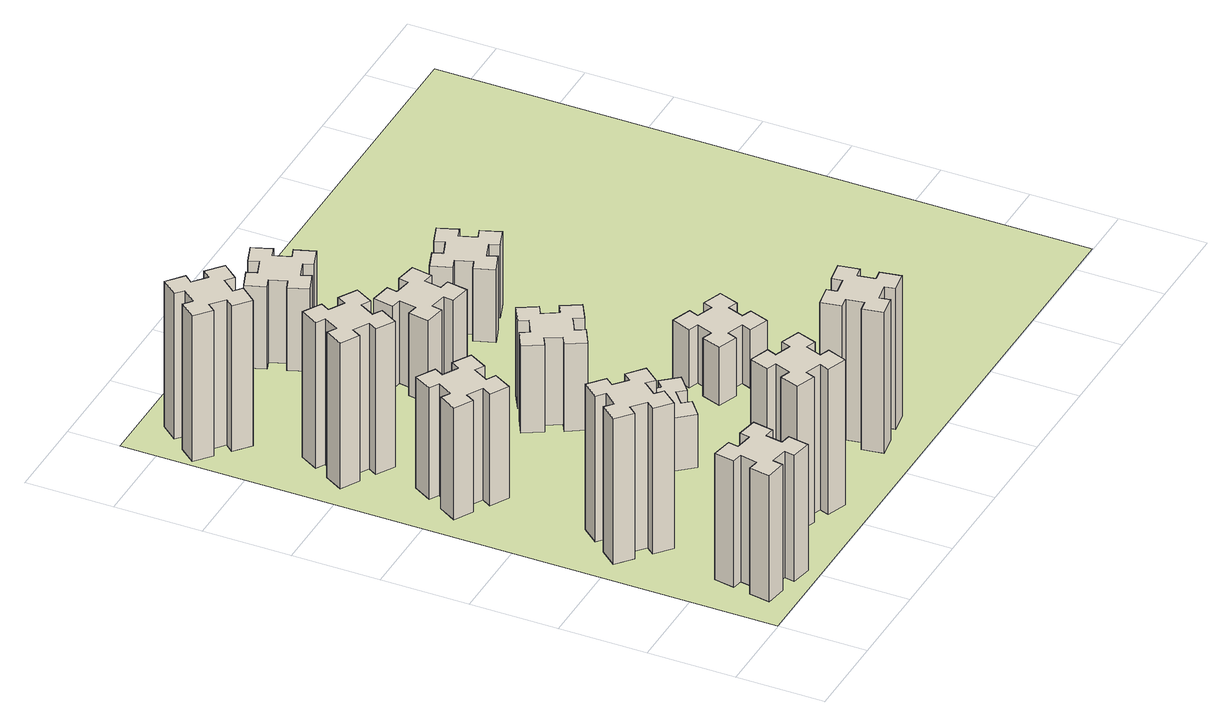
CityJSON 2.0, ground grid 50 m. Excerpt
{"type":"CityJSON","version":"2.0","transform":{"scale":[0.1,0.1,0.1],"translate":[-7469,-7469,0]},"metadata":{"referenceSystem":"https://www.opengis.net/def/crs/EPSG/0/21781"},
"CityObjects":{
"building1":{"type":"Building","attributes":{"class":"1000","function":"1000","usage":"1000","yearOfConstruction":2016,"roofType":"1000","measuredHeight":78,"storeysAboveGround":30,"storeysBelowGround":0},"geometry":[{"type":"Solid","lod":"1","boundaries":[[[[0,1,2,3,4,5,6,7,8,9,10,11,12,13,14,15,16,17,18,19]],[[17,16,20,21]],[[16,15,22,20]],[[15,14,23,22]],[[14,13,24,23]],[[13,12,25,24]],[[12,11,26,25]],[[11,10,27,26]],[[10,9,28,27]],[[9,8,29,28]],[[8,7,30,29]],[[7,6,31,30]],[[6,5,32,31]],[[5,4,33,32]],[[4,3,34,33]],[[3,2,35,34]],[[2,1,36,35]],[[1,0,37,36]],[[0,19,38,37]],[[19,18,39,38]],[[18,17,21,39]],[[24,25,26,27,28,29,30,31,32,33,34,35,36,37,38,39,21,20,22,23]]]]}]},
"building2":{"type":"Building","attributes":{"class":"1000","function":"1000","usage":"1000","yearOfConstruction":2016,"roofType":"1000","measuredHeight":90,"storeysAboveGround":30,"storeysBelowGround":0},"geometry":[{"type":"Solid","lod":"1","boundaries":[[[[40,41,42,43,44,45,46,47,48,49,50,51,52,53,54,55,56,57,58,59]],[[57,56,60,61]],[[56,55,62,60]],[[55,54,63,62]],[[54,53,64,63]],[[53,52,65,64]],[[52,51,66,65]],[[51,50,67,66]],[[50,49,68,67]],[[49,48,69,68]],[[48,47,70,69]],[[47,46,71,70]],[[46,45,72,71]],[[45,44,73,72]],[[44,43,74,73]],[[43,42,75,74]],[[42,41,76,75]],[[41,40,77,76]],[[40,59,78,77]],[[59,58,79,78]],[[58,57,61,79]],[[64,65,66,67,68,69,70,71,72,73,74,75,76,77,78,79,61,60,62,63]]]]}]},
"building3":{"type":"Building","attributes":{"class":"1000","function":"1000","usage":"1000","yearOfConstruction":2016,"roofType":"1000","measuredHeight":69,"storeysAboveGround":30,"storeysBelowGround":0},"geometry":[{"type":"Solid","lod":"1","boundaries":[[[[80,81,82,83,84,85,86,87,88,89,90,91,92,93,94,95,96,97,98,99]],[[97,96,100,101]],[[96,95,102,100]],[[95,94,103,102]],[[94,93,104,103]],[[93,92,105,104]],[[92,91,106,105]],[[91,90,107,106]],[[90,89,108,107]],[[89,88,109,108]],[[88,87,110,109]],[[87,86,111,110]],[[86,85,112,111]],[[85,84,113,112]],[[84,83,114,113]],[[83,82,115,114]],[[82,81,116,115]],[[81,80,117,116]],[[80,99,118,117]],[[99,98,119,118]],[[98,97,101,119]],[[104,105,106,107,108,109,110,111,112,113,114,115,116,117,118,119,101,100,102,103]]]]}]},
"building4":{"type":"Building","attributes":{"class":"1000","function":"1000","usage":"1000","yearOfConstruction":2016,"roofType":"1000","measuredHeight":90,"storeysAboveGround":30,"storeysBelowGround":0},"geometry":[{"type":"Solid","lod":"1","boundaries":[[[[120,121,122,123,124,125,126,127,128,129,130,131,132,133,134,135,136,137,138,139]],[[137,136,140,141]],[[136,135,142,140]],[[135,134,143,142]],[[134,133,144,143]],[[133,132,145,144]],[[132,131,146,145]],[[131,130,147,146]],[[130,129,148,147]],[[129,128,149,148]],[[128,127,150,149]],[[127,126,151,150]],[[126,125,152,151]],[[125,124,153,152]],[[124,123,154,153]],[[123,122,155,154]],[[122,121,156,155]],[[121,120,157,156]],[[120,139,158,157]],[[139,138,159,158]],[[138,137,141,159]],[[144,145,146,147,148,149,150,151,152,153,154,155,156,157,158,159,141,140,142,143]]]]}]},
"building5":{"type":"Building","attributes":{"class":"1000","function":"1000","usage":"1000","yearOfConstruction":2016,"roofType":"1000","measuredHeight":90,"storeysAboveGround":30,"storeysBelowGround":0},"geometry":[{"type":"Solid","lod":"1","boundaries":[[[[160,161,162,163,164,165,166,167,168,169,170,171,172,173,174,175,176,177,178,179]],[[177,176,180,181]],[[176,175,182,180]],[[175,174,183,182]],[[174,173,184,183]],[[173,172,185,184]],[[172,171,186,185]],[[171,170,187,186]],[[170,169,188,187]],[[169,168,189,188]],[[168,167,190,189]],[[167,166,191,190]],[[166,165,192,191]],[[165,164,193,192]],[[164,163,194,193]],[[163,162,195,194]],[[162,161,196,195]],[[161,160,197,196]],[[160,179,198,197]],[[179,178,199,198]],[[178,177,181,199]],[[184,185,186,187,188,189,190,191,192,193,194,195,196,197,198,199,181,180,182,183]]]]}]},
"building6":{"type":"Building","attributes":{"class":"1000","function":"1000","usage":"1000","yearOfConstruction":2016,"roofType":"1000","measuredHeight":90,"storeysAboveGround":30,"storeysBelowGround":0},"geometry":[{"type":"Solid","lod":"1","boundaries":[[[[200,201,202,203,204,205,206,207,208,209,210,211,212,213,214,215,216,217,218,219]],[[217,216,220,221]],[[216,215,222,220]],[[215,214,223,222]],[[214,213,224,223]],[[213,212,225,224]],[[212,211,226,225]],[[211,210,227,226]],[[210,209,228,227]],[[209,208,229,228]],[[208,207,230,229]],[[207,206,231,230]],[[206,205,232,231]],[[205,204,233,232]],[[204,203,234,233]],[[203,202,235,234]],[[202,201,236,235]],[[201,200,237,236]],[[200,219,238,237]],[[219,218,239,238]],[[218,217,221,239]],[[224,225,226,227,228,229,230,231,232,233,234,235,236,237,238,239,221,220,222,223]]]]}]},
"building7":{"type":"Building","attributes":{"class":"1000","function":"1000","usage":"1000","yearOfConstruction":2016,"roofType":"1000","measuredHeight":33,"storeysAboveGround":30,"storeysBelowGround":0},"geometry":[{"type":"Solid","lod":"1","boundaries":[[[[240,241,242,243,244,245,246,247,248,249,250,251,252,253,254,255,256,257,258,259]],[[257,256,260,261]],[[256,255,262,260]],[[255,254,263,262]],[[254,253,264,263]],[[253,252,265,264]],[[252,251,266,265]],[[251,250,267,266]],[[250,249,268,267]],[[249,248,269,268]],[[248,247,270,269]],[[247,246,271,270]],[[246,245,272,271]],[[245,244,273,272]],[[244,243,274,273]],[[243,242,275,274]],[[242,241,276,275]],[[241,240,277,276]],[[240,259,278,277]],[[259,258,279,278]],[[258,257,261,279]],[[264,265,266,267,268,269,270,271,272,273,274,275,276,277,278,279,261,260,262,263]]]]}]},
"building8":{"type":"Building","attributes":{"class":"1000","function":"1000","usage":"1000","yearOfConstruction":2016,"roofType":"1000","measuredHeight":54,"storeysAboveGround":30,"storeysBelowGround":0},"geometry":[{"type":"Solid","lod":"1","boundaries":[[[[280,281,282,283,284,285,286,287,288,289,290,291,292,293,294,295,296,297,298,299]],[[297,296,300,301]],[[296,295,302,300]],[[295,294,303,302]],[[294,293,304,303]],[[293,292,305,304]],[[292,291,306,305]],[[291,290,307,306]],[[290,289,308,307]],[[289,288,309,308]],[[288,287,310,309]],[[287,286,311,310]],[[286,285,312,311]],[[285,284,313,312]],[[284,283,314,313]],[[283,282,315,314]],[[282,281,316,315]],[[281,280,317,316]],[[280,299,318,317]],[[299,298,319,318]],[[298,297,301,319]],[[304,305,306,307,308,309,310,311,312,313,314,315,316,317,318,319,301,300,302,303]]]]}]},
"building9":{"type":"Building","attributes":{"class":"1000","function":"1000","usage":"1000","yearOfConstruction":2016,"roofType":"1000","measuredHeight":87,"storeysAboveGround":30,"storeysBelowGround":0},"geometry":[{"type":"Solid","lod":"1","boundaries":[[[[320,321,322,323,324,325,326,327,328,329,330,331,332,333,334,335,336,337,338,339]],[[337,336,340,341]],[[336,335,342,340]],[[335,334,343,342]],[[334,333,344,343]],[[333,332,345,344]],[[332,331,346,345]],[[331,330,347,346]],[[330,329,348,347]],[[329,328,349,348]],[[328,327,350,349]],[[327,326,351,350]],[[326,325,352,351]],[[325,324,353,352]],[[324,323,354,353]],[[323,322,355,354]],[[322,321,356,355]],[[321,320,357,356]],[[320,339,358,357]],[[339,338,359,358]],[[338,337,341,359]],[[344,345,346,347,348,349,350,351,352,353,354,355,356,357,358,359,341,340,342,343]]]]}]},
"building10":{"type":"Building","attributes":{"class":"1000","function":"1000","usage":"1000","yearOfConstruction":2016,"roofType":"1000","measuredHeight":51,"storeysAboveGround":30,"storeysBelowGround":0},"geometry":[{"type":"Solid","lod":"1","boundaries":[[[[360,361,362,363,364,365,366,367,368,369,370,371,372,373,374,375,376,377,378,379]],[[377,376,380,381]],[[376,375,382,380]],[[375,374,383,382]],[[374,373,384,383]],[[373,372,385,384]],[[372,371,386,385]],[[371,370,387,386]],[[370,369,388,387]],[[369,368,389,388]],[[368,367,390,389]],[[367,366,391,390]],[[366,365,392,391]],[[365,364,393,392]],[[364,363,394,393]],[[363,362,395,394]],[[362,361,396,395]],[[361,360,397,396]],[[360,379,398,397]],[[379,378,399,398]],[[378,377,381,399]],[[384,385,386,387,388,389,390,391,392,393,394,395,396,397,398,399,381,380,382,383]]]]}]},
"building11":{"type":"Building","attributes":{"class":"1000","function":"1000","usage":"1000","yearOfConstruction":2016,"roofType":"1000","measuredHeight":51,"storeysAboveGround":30,"storeysBelowGround":0},"geometry":[{"type":"Solid","lod":"1","boundaries":[[[[400,401,402,403,404,405,406,407,408,409,410,411,412,413,414,415,416,417,418,419]],[[417,416,420,421]],[[416,415,422,420]],[[415,414,423,422]],[[414,413,424,423]],[[413,412,425,424]],[[412,411,426,425]],[[411,410,427,426]],[[410,409,428,427]],[[409,408,429,428]],[[408,407,430,429]],[[407,406,431,430]],[[406,405,432,431]],[[405,404,433,432]],[[404,403,434,433]],[[403,402,435,434]],[[402,401,436,435]],[[401,400,437,436]],[[400,419,438,437]],[[419,418,439,438]],[[418,417,421,439]],[[424,425,426,427,428,429,430,431,432,433,434,435,436,437,438,439,421,420,422,423]]]]}]},
"building12":{"type":"Building","attributes":{"class":"1000","function":"1000","usage":"1000","yearOfConstruction":2016,"roofType":"1000","measuredHeight":36,"storeysAboveGround":30,"storeysBelowGround":0},"geometry":[{"type":"Solid","lod":"1","boundaries":[[[[440,441,442,443,444,445,446,447,448,449,450,451,452,453,454,455,456,457,458,459]],[[457,456,460,461]],[[456,455,462,460]],[[455,454,463,462]],[[454,453,464,463]],[[453,452,465,464]],[[452,451,466,465]],[[451,450,467,466]],[[450,449,468,467]],[[449,448,469,468]],[[448,447,470,469]],[[447,446,471,470]],[[446,445,472,471]],[[445,444,473,472]],[[444,443,474,473]],[[443,442,475,474]],[[442,441,476,475]],[[441,440,477,476]],[[440,459,478,477]],[[459,458,479,478]],[[458,457,461,479]],[[464,465,466,467,468,469,470,471,472,473,474,475,476,477,478,479,461,460,462,463]]]]}]},
"building13":{"type":"Building","attributes":{"class":"1000","function":"1000","usage":"1000","yearOfConstruction":2016,"roofType":"1000","measuredHeight":45,"storeysAboveGround":30,"storeysBelowGround":0},"geometry":[{"type":"Solid","lod":"1","boundaries":[[[[480,481,482,483,484,485,486,487,488,489,490,491,492,493,494,495,496,497,498,499]],[[497,496,500,501]],[[496,495,502,500]],[[495,494,503,502]],[[494,493,504,503]],[[493,492,505,504]],[[492,491,506,505]],[[491,490,507,506]],[[490,489,508,507]],[[489,488,509,508]],[[488,487,510,509]],[[487,486,511,510]],[[486,485,512,511]],[[485,484,513,512]],[[484,483,514,513]],[[483,482,515,514]],[[482,481,516,515]],[[481,480,517,516]],[[480,499,518,517]],[[499,498,519,518]],[[498,497,501,519]],[[504,505,506,507,508,509,510,511,512,513,514,515,516,517,518,519,501,500,502,503]]]]}]},
"landuse1":{"type":"LandUse","attributes":{"name":"plot1","function":"1010"},"geometry":[{"type":"MultiSurface","lod":"1","boundaries":[[[520,521,522,523]]]}]}
},
"vertices":[
[444,375,0],[345,392,0],[356,451,0],[237,472,0],[217,354,0],[276,344,0],[258,245,0],[199,256,0],[178,137,0],[297,117,0],[307,176,0],[405,158,0],[395,99,0],[513,78,0],[534,197,0],[475,207,0],[492,305,0],[551,295,0],[572,413,0],[454,434,0],[492,305,780],[551,295,780],[475,207,780],[534,197,780],[513,78,780],[395,99,780],[405,158,780],[307,176,780],[297,117,780],[178,137,780],[199,256,780],[258,245,780],[276,344,780],[217,354,780],[237,472,780],[356,451,780],[345,392,780],[444,375,780],[454,434,780],[572,413,780],
[484,1067,0],[408,1132,0],[446,1178,0],[354,1255,0],[277,1163,0],[323,1124,0],[259,1048,0],[213,1086,0],[136,994,0],[228,917,0],[266,963,0],[343,899,0],[304,853,0],[396,776,0],[473,868,0],[427,906,0],[492,983,0],[538,944,0],[615,1036,0],[523,1113,0],[492,983,900],[538,944,900],[427,906,900],[473,868,900],[396,776,900],[304,853,900],[343,899,900],[266,963,900],[228,917,900],[136,994,900],[213,1086,900],[259,1048,900],[323,1124,900],[277,1163,900],[354,1255,900],[446,1178,900],[408,1132,900],[484,1067,900],[523,1113,900],[615,1036,900],
[474,2026,0],[387,2076,0],[417,2128,0],[313,2188,0],[253,2084,0],[305,2054,0],[255,1967,0],[203,1997,0],[143,1893,0],[247,1833,0],[277,1885,0],[364,1835,0],[334,1783,0],[438,1723,0],[498,1827,0],[446,1857,0],[496,1944,0],[548,1914,0],[608,2018,0],[504,2078,0],[496,1944,690],[548,1914,690],[446,1857,690],[498,1827,690],[438,1723,690],[334,1783,690],[364,1835,690],[277,1885,690],[247,1833,690],[143,1893,690],[203,1997,690],[255,1967,690],[305,2054,690],[253,2084,690],[313,2188,690],[417,2128,690],[387,2076,690],[474,2026,690],[504,2078,690],[608,2018,690],
[929,460,0],[895,366,0],[839,387,0],[797,274,0],[910,233,0],[931,289,0],[1025,255,0],[1004,199,0],[1117,157,0],[1158,270,0],[1102,291,0],[1136,385,0],[1192,364,0],[1233,477,0],[1120,518,0],[1100,462,0],[1006,496,0],[1027,552,0],[914,593,0],[873,480,0],[1006,496,900],[1027,552,900],[1100,462,900],[1120,518,900],[1233,477,900],[1192,364,900],[1136,385,900],[1102,291,900],[1158,270,900],[1117,157,900],[1004,199,900],[1025,255,900],[931,289,900],[910,233,900],[797,274,900],[839,387,900],[895,366,900],[929,460,900],[873,480,900],[914,593,900],
[446,2497,0],[496,2584,0],[548,2554,0],[608,2658,0],[504,2718,0],[474,2666,0],[387,2716,0],[417,2768,0],[313,2828,0],[253,2724,0],[305,2694,0],[255,2607,0],[203,2637,0],[143,2533,0],[247,2473,0],[277,2525,0],[364,2475,0],[334,2423,0],[438,2363,0],[498,2467,0],[364,2475,900],[334,2423,900],[277,2525,900],[247,2473,900],[143,2533,900],[203,2637,900],[255,2607,900],[305,2694,900],[253,2724,900],[313,2828,900],[417,2768,900],[387,2716,900],[474,2666,900],[504,2718,900],[608,2658,900],[548,2554,900],[496,2584,900],[446,2497,900],[498,2467,900],[438,2363,900],
[384,3387,0],[308,3452,0],[346,3498,0],[254,3575,0],[177,3483,0],[223,3444,0],[159,3368,0],[113,3406,0],[36,3314,0],[128,3237,0],[166,3283,0],[243,3219,0],[204,3173,0],[296,3096,0],[373,3188,0],[327,3226,0],[392,3303,0],[438,3264,0],[515,3356,0],[423,3433,0],[392,3303,900],[438,3264,900],[327,3226,900],[373,3188,900],[296,3096,900],[204,3173,900],[243,3219,900],[166,3283,900],[128,3237,900],[36,3314,900],[113,3406,900],[159,3368,900],[223,3444,900],[177,3483,900],[254,3575,900],[346,3498,900],[308,3452,900],[384,3387,900],[423,3433,900],[515,3356,900],
[1083,1332,0],[1006,1267,0],[968,1313,0],[876,1236,0],[953,1144,0],[999,1183,0],[1063,1106,0],[1017,1068,0],[1094,976,0],[1186,1053,0],[1148,1099,0],[1224,1163,0],[1263,1117,0],[1355,1194,0],[1278,1286,0],[1232,1248,0],[1167,1324,0],[1213,1363,0],[1136,1455,0],[1044,1378,0],[1167,1324,330],[1213,1363,330],[1232,1248,330],[1278,1286,330],[1355,1194,330],[1263,1117,330],[1224,1163,330],[1148,1099,330],[1186,1053,330],[1094,976,330],[1017,1068,330],[1063,1106,330],[999,1183,330],[953,1144,330],[876,1236,330],[968,1313,330],[1006,1267,330],[1083,1332,330],[1044,1378,330],[1136,1455,330],
[1336,1867,0],[1286,1954,0],[1338,1984,0],[1278,2088,0],[1174,2028,0],[1204,1976,0],[1117,1926,0],[1087,1978,0],[983,1918,0],[1043,1814,0],[1095,1844,0],[1145,1757,0],[1093,1727,0],[1153,1623,0],[1257,1683,0],[1227,1735,0],[1314,1785,0],[1344,1733,0],[1448,1793,0],[1388,1897,0],[1314,1785,540],[1344,1733,540],[1227,1735,540],[1257,1683,540],[1153,1623,540],[1093,1727,540],[1145,1757,540],[1095,1844,540],[1043,1814,540],[983,1918,540],[1087,1978,540],[1117,1926,540],[1204,1976,540],[1174,2028,540],[1278,2088,540],[1338,1984,540],[1286,1954,540],[1336,1867,540],[1388,1897,540],[1448,1793,540],
[1785,492,0],[1687,475,0],[1677,534,0],[1558,513,0],[1579,395,0],[1638,405,0],[1656,307,0],[1597,297,0],[1617,178,0],[1736,199,0],[1725,258,0],[1824,276,0],[1834,217,0],[1952,237,0],[1931,356,0],[1872,345,0],[1855,444,0],[1914,454,0],[1893,572,0],[1775,551,0],[1855,444,870],[1914,454,870],[1872,345,870],[1931,356,870],[1952,237,870],[1834,217,870],[1824,276,870],[1725,258,870],[1736,199,870],[1617,178,870],[1597,297,870],[1656,307,870],[1638,405,870],[1579,395,870],[1558,513,870],[1677,534,870],[1687,475,870],[1785,492,870],[1775,551,870],[1893,572,870],
[1315,2527,0],[1332,2625,0],[1391,2615,0],[1412,2733,0],[1294,2754,0],[1284,2695,0],[1185,2712,0],[1196,2771,0],[1077,2792,0],[1057,2674,0],[1116,2664,0],[1098,2565,0],[1039,2576,0],[1018,2457,0],[1137,2437,0],[1147,2496,0],[1245,2478,0],[1235,2419,0],[1353,2398,0],[1374,2517,0],[1245,2478,510],[1235,2419,510],[1147,2496,510],[1137,2437,510],[1018,2457,510],[1039,2576,510],[1098,2565,510],[1116,2664,510],[1057,2674,510],[1077,2792,510],[1196,2771,510],[1185,2712,510],[1284,2695,510],[1294,2754,510],[1412,2733,510],[1391,2615,510],[1332,2625,510],[1315,2527,510],[1374,2517,510],[1353,2398,510],
[1125,3456,0],[1031,3422,0],[1010,3478,0],[897,3437,0],[939,3324,0],[995,3345,0],[1029,3251,0],[973,3230,0],[1014,3117,0],[1127,3159,0],[1106,3215,0],[1200,3249,0],[1220,3193,0],[1333,3234,0],[1292,3347,0],[1236,3326,0],[1202,3420,0],[1258,3440,0],[1217,3553,0],[1104,3512,0],[1202,3420,510],[1258,3440,510],[1236,3326,510],[1292,3347,510],[1333,3234,510],[1220,3193,510],[1200,3249,510],[1106,3215,510],[1127,3159,510],[1014,3117,510],[973,3230,510],[1029,3251,510],[995,3345,510],[939,3324,510],[897,3437,510],[1010,3478,510],[1031,3422,510],[1125,3456,510],[1104,3512,510],[1217,3553,510],
[1771,1129,0],[1865,1095,0],[1844,1039,0],[1957,997,0],[1998,1110,0],[1942,1131,0],[1976,1225,0],[2032,1204,0],[2073,1317,0],[1960,1358,0],[1940,1302,0],[1846,1336,0],[1867,1392,0],[1754,1433,0],[1713,1320,0],[1769,1300,0],[1735,1206,0],[1679,1227,0],[1637,1114,0],[1750,1073,0],[1735,1206,360],[1679,1227,360],[1769,1300,360],[1713,1320,360],[1754,1433,360],[1867,1392,360],[1846,1336,360],[1940,1302,360],[1960,1358,360],[2073,1317,360],[2032,1204,360],[1976,1225,360],[1942,1131,360],[1998,1110,360],[1957,997,360],[1844,1039,360],[1865,1095,360],[1771,1129,360],[1750,1073,360],[1637,1114,360],
[1876,2586,0],[1842,2680,0],[1898,2700,0],[1857,2813,0],[1744,2772,0],[1765,2716,0],[1671,2682,0],[1650,2738,0],[1537,2697,0],[1579,2584,0],[1635,2605,0],[1669,2511,0],[1613,2490,0],[1654,2377,0],[1767,2419,0],[1746,2475,0],[1840,2509,0],[1860,2453,0],[1973,2494,0],[1932,2607,0],[1840,2509,450],[1860,2453,450],[1746,2475,450],[1767,2419,450],[1654,2377,450],[1613,2490,450],[1669,2511,450],[1635,2605,450],[1579,2584,450],[1537,2697,450],[1650,2738,450],[1671,2682,450],[1765,2716,450],[1744,2772,450],[1857,2813,450],[1898,2700,450],[1842,2680,450],[1876,2586,450],[1932,2607,450],[1973,2494,450],
[5,3705,0],[3705,3705,0],[3705,5,0],[5,5,0]
]}
